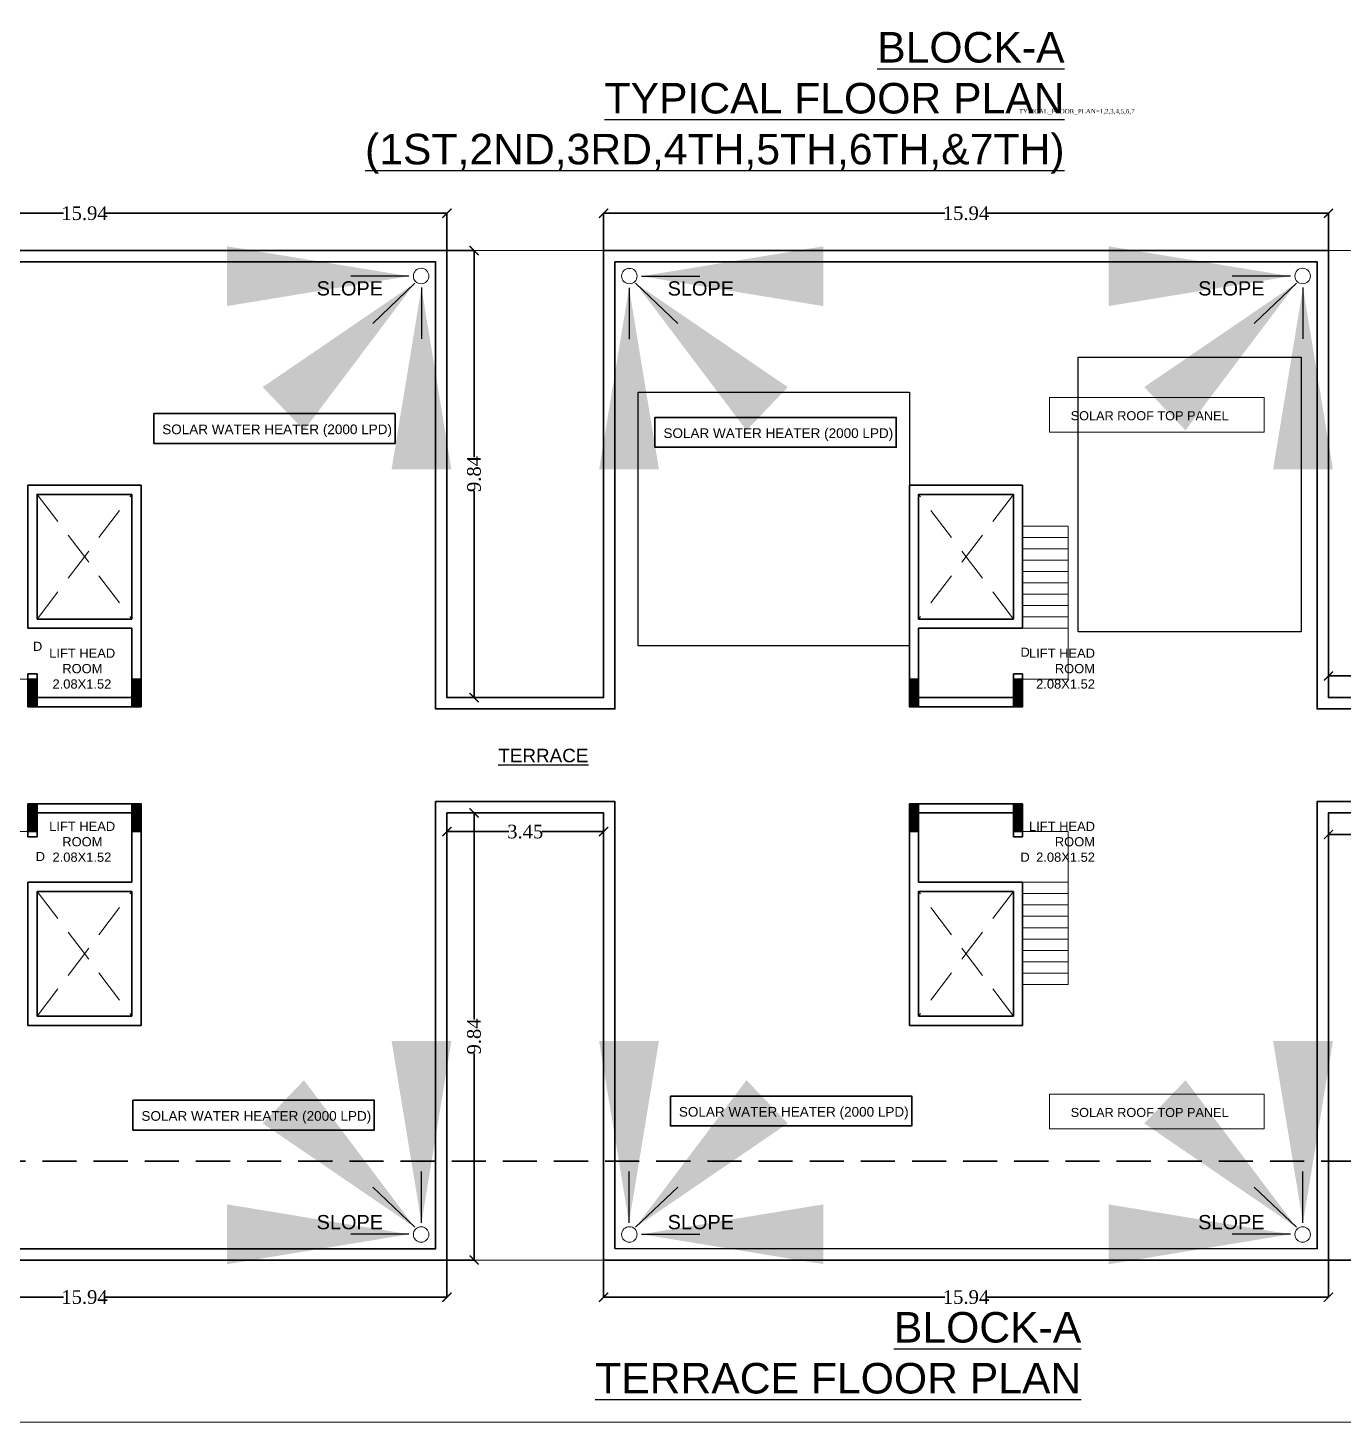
# Model space of a CAD drawing. Header units: metres. Extents: x 0 to 63445, y 32350 to 32804.
# Drawn here: x 63191.09 to 63220.02, y 32720.57 to 32751.26 of the extents above; entities that cross this region are included whole.
import ezdxf

# ---------------------------------------------------------------- set-up
doc = ezdxf.new("R2010")
doc.units = ezdxf.units.M
doc.header["$MEASUREMENT"] = 0
doc.header["$PDMODE"] = 34
doc.header["$PDSIZE"] = -10
for name, pattern in [('CONTINULUS', [0]), ('DASHED', [0.75, 0.5, -0.25]), ('DASHED2', [0.375, 0.25, -0.125])]:
    doc.linetypes.add(name, pattern=pattern)
doc.layers.get('0').update_dxf_attribs({"lineweight": 25})
for name, color, linetype, lineweight in [('BLK_1_FLR_1_BLT_UP_AREA', 14, 'DASHED', 9), ('BLK_1_FLR_7_ROOF_AREA', 7, 'Continuous', 0), ('colum', 1, 'Continuous', 30), ('COLUMN', 1, 'Continuous', 30), ('elev', 252, 'Continuous', 20), ('ELEVATION', 142, 'Continuous', 9), ('STEPS', 114, 'Continuous', 20), ('wall', 7, 'Continuous', 30)]:
    doc.layers.add(name, color=color, linetype=linetype, lineweight=lineweight)
for name, color, linetype in [('SOLAR_PANEL', 7, 'Continuous'), ('SOLAR_WATER_HEATER', 7, 'Continuous'), ('text', 65, 'Continuous')]:
    doc.layers.add(name, color=color, linetype=linetype)
doc.styles.add('8IN', font='arial.ttf', dxfattribs={"height": 8})
doc.styles.get("Standard").update_dxf_attribs({"font": 'arial.ttf', "height": 0.4})
doc.styles.add('TNR', font='times.ttf', dxfattribs={"height": 0.5})
doc.dimstyles.new('ARCHANA', dxfattribs={"dimscale": 0, "dimtxt": 0.5, "dimasz": 0.5, "dimexe": 0, "dimexo": 0, "dimgap": 0, "dimtad": 0, "dimzin": 0, "dimdsep": 46, "dimtxsty": 'TNR', "dimblk": 'ARCHTICK', "dimcen": 0.09, "dimclrd": 36, "dimclre": 36, "dimclrt": 7, "dimadec": 0, "dimazin": 0, "dimtfac": 1, "dimtofl": 0, "dimtmove": 0, "dimatfit": 3, "dimldrblk": 'ARCHTICK', "dimfxl": 1, "dimfrac": 2, "dimtolj": 1, "dimtzin": 0, "dimlwd": -1, "dimlwe": -1, "dimarcsym": 0})
doc.dimstyles.new('interior', dxfattribs={"dimtxt": 7, "dimasz": 4, "dimexe": 0.18, "dimexo": 0.0625, "dimgap": 0.09, "dimtad": 0, "dimdec": 0, "dimzin": 0, "dimdsep": 46, "dimlunit": 3, "dimtxsty": 'Standard', "dimblk": 'OPEN90', "dimcen": 0.09, "dimse1": 1, "dimse2": 1, "dimadec": 0, "dimazin": 0, "dimtfac": 1, "dimtdec": 0, "dimtofl": 0, "dimtmove": 0, "dimatfit": 3, "dimfxl": 1, "dimtolj": 1, "dimtzin": 0, "dimarcsym": 0})

# ---------------------------------------------------------------- blocks, each defined once
blk = doc.blocks.new('A$C7D115503')
at = {"layer": 'COLUMN', "ltscale": 3}
h = blk.add_hatch(dxfattribs=at)
h.set_pattern_fill('ANSI31', color=256, style=0)
h.paths.add_polyline_path([(-14.4, -11.6), (-6.4, -11.6), (-6.4, 12.4), (-14.4, 12.4)])
at = {"layer": 'COLUMN', "ltscale": 0.05}
for p, q in [((-14.4, 12.4), (-6.4, 12.4)), ((-14.4, 12.4), (-14.4, -11.6)), ((-6.4, 12.4), (-6.4, -11.6)), ((-6.4, -11.6), (-14.4, -11.6))]:
    blk.add_line(p, q, dxfattribs=at)
blk = doc.blocks.new('_ArchTick')
at = {"color": 0, "linetype": 'ByBlock', "const_width": 0.15}
blk.add_lwpolyline([(-0.5, -0.5), (0.5, 0.5)], dxfattribs=at)
blk = doc.blocks.new('*D283')
at = {"layer": 'Defpoints', "color": 0, "ltscale": 0.5, "transparency": 16777216}
for p in [(63200.304, 32746.357), (63200.304, 32736.52), (63200.902, 32736.52)]:
    blk.add_point(p, dxfattribs=at)
at = {"layer": 'wall', "color": 36, "ltscale": 0.5, "transparency": 16777216}
for p, q in [((63200.304, 32746.357), (63200.902, 32746.357)), ((63200.902, 32746.357), (63200.902, 32741.81)), ((63200.902, 32736.52), (63200.902, 32741.067)), ((63200.304, 32736.52), (63200.902, 32736.52))]:
    blk.add_line(p, q, dxfattribs=at)
at = {"layer": 'wall', "color": 36, "ltscale": 0.5, "transparency": 16777216, "xscale": 0.2, "yscale": 0.2, "zscale": 0.2}
for p, rotation in [((63200.902, 32746.357), 90), ((63200.902, 32736.52), 270)]:
    blk.add_blockref('_ArchTick', p, dxfattribs=dict(at, rotation=rotation))
at = {"layer": 'wall', "color": 7, "ltscale": 0.5, "transparency": 16777216, "insert": (63200.902, 32741.438), "char_height": 0.5, "attachment_point": 5, "rotation": 90, "style": 'TNR'}
blk.add_mtext('\\A1;{\\H0.6x;9.84}', dxfattribs=at)
blk = doc.blocks.new('*D272')
at = {"layer": 'Defpoints', "color": 0, "ltscale": 0.5, "transparency": 16777216}
for p in [(63200.304, 32733.979), (63200.902, 32733.979), (63200.304, 32724.142)]:
    blk.add_point(p, dxfattribs=at)
at = {"layer": 'wall', "color": 36, "ltscale": 0.5, "transparency": 16777216}
for p, q in [((63200.304, 32733.979), (63200.902, 32733.979)), ((63200.902, 32733.979), (63200.902, 32729.432)), ((63200.902, 32724.142), (63200.902, 32728.69)), ((63200.304, 32724.142), (63200.902, 32724.142))]:
    blk.add_line(p, q, dxfattribs=at)
at = {"layer": 'wall', "color": 36, "ltscale": 0.5, "transparency": 16777216, "xscale": 0.2, "yscale": 0.2, "zscale": 0.2}
for p, rotation in [((63200.902, 32733.979), 90), ((63200.902, 32724.142), 270)]:
    blk.add_blockref('_ArchTick', p, dxfattribs=dict(at, rotation=rotation))
at = {"layer": 'wall', "color": 7, "ltscale": 0.5, "transparency": 16777216, "insert": (63200.902, 32729.061), "char_height": 0.5, "attachment_point": 5, "rotation": 90, "style": 'TNR'}
blk.add_mtext('\\A1;{\\H0.6x;9.84}', dxfattribs=at)
blk = doc.blocks.new('*D273')
at = {"layer": 'Defpoints', "color": 0, "ltscale": 0.5, "transparency": 16777216}
for p in [(63200.304, 32733.979), (63203.75, 32733.979), (63200.304, 32733.568)]:
    blk.add_point(p, dxfattribs=at)
at = {"layer": 'wall', "color": 36, "ltscale": 0.5, "transparency": 16777216}
for p, q in [((63200.304, 32733.979), (63200.304, 32733.568)), ((63203.75, 32733.979), (63203.75, 32733.568)), ((63200.304, 32733.568), (63201.663, 32733.568)), ((63203.75, 32733.568), (63202.391, 32733.568))]:
    blk.add_line(p, q, dxfattribs=at)
at = {"layer": 'wall', "color": 36, "ltscale": 0.5, "transparency": 16777216, "xscale": 0.2, "yscale": 0.2, "zscale": 0.2, "rotation": 180}
blk.add_blockref('_ArchTick', (63200.304, 32733.568), dxfattribs=at)
at = {"layer": 'wall', "color": 36, "ltscale": 0.5, "transparency": 16777216, "xscale": 0.2, "yscale": 0.2, "zscale": 0.2}
blk.add_blockref('_ArchTick', (63203.75, 32733.568), dxfattribs=at)
at = {"layer": 'wall', "color": 7, "ltscale": 0.5, "transparency": 16777216, "insert": (63202.027, 32733.568), "char_height": 0.5, "attachment_point": 5, "style": 'TNR'}
blk.add_mtext('\\A1;{\\H0.6x;3.45}', dxfattribs=at)
blk = doc.blocks.new('*D274')
at = {"layer": 'Defpoints', "color": 0, "ltscale": 0.5, "transparency": 16777216}
for p in [(63184.36, 32747.175), (63184.36, 32746.357), (63200.304, 32746.357)]:
    blk.add_point(p, dxfattribs=at)
at = {"layer": 'wall', "color": 36, "ltscale": 0.5, "transparency": 16777216}
for p, q in [((63184.36, 32746.357), (63184.36, 32747.175)), ((63184.36, 32747.175), (63191.867, 32747.175)), ((63200.304, 32747.175), (63192.797, 32747.175)), ((63200.304, 32746.357), (63200.304, 32747.175))]:
    blk.add_line(p, q, dxfattribs=at)
at = {"layer": 'wall', "color": 36, "ltscale": 0.5, "transparency": 16777216, "xscale": 0.2, "yscale": 0.2, "zscale": 0.2, "rotation": 180}
blk.add_blockref('_ArchTick', (63184.36, 32747.175), dxfattribs=at)
at = {"layer": 'wall', "color": 36, "ltscale": 0.5, "transparency": 16777216, "xscale": 0.2, "yscale": 0.2, "zscale": 0.2}
blk.add_blockref('_ArchTick', (63200.304, 32747.175), dxfattribs=at)
at = {"layer": 'wall', "color": 7, "ltscale": 0.5, "transparency": 16777216, "insert": (63192.332, 32747.175), "char_height": 0.5, "attachment_point": 5, "style": 'TNR'}
blk.add_mtext('\\A1;{\\H0.6x;15.94}', dxfattribs=at)
blk = doc.blocks.new('*D287')
at = {"layer": 'Defpoints', "color": 0, "ltscale": 0.5, "transparency": 16777216}
for p in [(63219.694, 32736.994), (63219.694, 32736.52), (63222.843, 32736.52)]:
    blk.add_point(p, dxfattribs=at)
at = {"layer": 'wall', "color": 36, "ltscale": 0.5, "transparency": 16777216}
for p, q in [((63219.694, 32736.52), (63219.694, 32736.994)), ((63219.694, 32736.994), (63220.904, 32736.994)), ((63222.843, 32736.994), (63221.632, 32736.994)), ((63222.843, 32736.52), (63222.843, 32736.994))]:
    blk.add_line(p, q, dxfattribs=at)
at = {"layer": 'wall', "color": 36, "ltscale": 0.5, "transparency": 16777216, "xscale": 0.2, "yscale": 0.2, "zscale": 0.2, "rotation": 180}
blk.add_blockref('_ArchTick', (63219.694, 32736.994), dxfattribs=at)
at = {"layer": 'wall', "color": 36, "ltscale": 0.5, "transparency": 16777216, "xscale": 0.2, "yscale": 0.2, "zscale": 0.2}
blk.add_blockref('_ArchTick', (63222.843, 32736.994), dxfattribs=at)
at = {"layer": 'wall', "color": 7, "ltscale": 0.5, "transparency": 16777216, "insert": (63221.268, 32736.994), "char_height": 0.5, "attachment_point": 5, "style": 'TNR'}
blk.add_mtext('\\A1;{\\H0.6x;3.15}', dxfattribs=at)
blk = doc.blocks.new('*D295')
at = {"layer": 'Defpoints', "color": 0, "ltscale": 0.5, "transparency": 16777216}
for p in [(63219.694, 32733.979), (63222.843, 32733.979), (63219.694, 32733.505)]:
    blk.add_point(p, dxfattribs=at)
at = {"layer": 'wall', "color": 36, "ltscale": 0.5, "transparency": 16777216}
for p, q in [((63219.694, 32733.979), (63219.694, 32733.505)), ((63222.843, 32733.979), (63222.843, 32733.505)), ((63219.694, 32733.505), (63220.904, 32733.505)), ((63222.843, 32733.505), (63221.632, 32733.505))]:
    blk.add_line(p, q, dxfattribs=at)
at = {"layer": 'wall', "color": 36, "ltscale": 0.5, "transparency": 16777216, "xscale": 0.2, "yscale": 0.2, "zscale": 0.2, "rotation": 180}
blk.add_blockref('_ArchTick', (63219.694, 32733.505), dxfattribs=at)
at = {"layer": 'wall', "color": 36, "ltscale": 0.5, "transparency": 16777216, "xscale": 0.2, "yscale": 0.2, "zscale": 0.2}
blk.add_blockref('_ArchTick', (63222.843, 32733.505), dxfattribs=at)
at = {"layer": 'wall', "color": 7, "ltscale": 0.5, "transparency": 16777216, "insert": (63221.268, 32733.505), "char_height": 0.5, "attachment_point": 5, "style": 'TNR'}
blk.add_mtext('\\A1;{\\H0.6x;3.15}', dxfattribs=at)
blk = doc.blocks.new('*D296')
at = {"layer": 'Defpoints', "color": 0, "ltscale": 0.5, "transparency": 16777216}
for p in [(63219.694, 32733.979), (63219.694, 32724.141), (63220.567, 32724.141)]:
    blk.add_point(p, dxfattribs=at)
at = {"layer": 'wall', "color": 36, "ltscale": 0.5, "transparency": 16777216}
for p, q in [((63219.694, 32733.979), (63220.567, 32733.979)), ((63220.567, 32733.979), (63220.567, 32729.431)), ((63220.567, 32724.141), (63220.567, 32728.689)), ((63219.694, 32724.141), (63220.567, 32724.141))]:
    blk.add_line(p, q, dxfattribs=at)
at = {"layer": 'wall', "color": 36, "ltscale": 0.5, "transparency": 16777216, "xscale": 0.2, "yscale": 0.2, "zscale": 0.2}
for p, rotation in [((63220.567, 32733.979), 90), ((63220.567, 32724.141), 270)]:
    blk.add_blockref('_ArchTick', p, dxfattribs=dict(at, rotation=rotation))
at = {"layer": 'wall', "color": 7, "ltscale": 0.5, "transparency": 16777216, "insert": (63220.567, 32729.06), "char_height": 0.5, "attachment_point": 5, "rotation": 90, "style": 'TNR'}
blk.add_mtext('\\A1;{\\H0.6x;9.84}', dxfattribs=at)
blk = doc.blocks.new('*D297')
at = {"layer": 'Defpoints', "color": 0, "ltscale": 0.5, "transparency": 16777216}
for p in [(63219.694, 32747.175), (63203.75, 32746.357), (63219.694, 32746.357)]:
    blk.add_point(p, dxfattribs=at)
at = {"layer": 'wall', "color": 36, "ltscale": 0.5, "transparency": 16777216}
for p, q in [((63203.75, 32746.357), (63203.75, 32747.175)), ((63203.75, 32747.175), (63211.257, 32747.175)), ((63219.694, 32747.175), (63212.187, 32747.175)), ((63219.694, 32746.357), (63219.694, 32747.175))]:
    blk.add_line(p, q, dxfattribs=at)
at = {"layer": 'wall', "color": 36, "ltscale": 0.5, "transparency": 16777216, "xscale": 0.2, "yscale": 0.2, "zscale": 0.2, "rotation": 180}
blk.add_blockref('_ArchTick', (63203.75, 32747.175), dxfattribs=at)
at = {"layer": 'wall', "color": 36, "ltscale": 0.5, "transparency": 16777216, "xscale": 0.2, "yscale": 0.2, "zscale": 0.2}
blk.add_blockref('_ArchTick', (63219.694, 32747.175), dxfattribs=at)
at = {"layer": 'wall', "color": 7, "ltscale": 0.5, "transparency": 16777216, "insert": (63211.722, 32747.175), "char_height": 0.5, "attachment_point": 5, "style": 'TNR'}
blk.add_mtext('\\A1;{\\H0.6x;15.94}', dxfattribs=at)
blk = doc.blocks.new('*D302')
at = {"layer": 'Defpoints', "color": 0, "ltscale": 0.5, "transparency": 16777216}
for p in [(63184.36, 32724.142), (63200.304, 32724.142), (63184.36, 32723.324)]:
    blk.add_point(p, dxfattribs=at)
at = {"layer": 'wall', "color": 36, "ltscale": 0.5, "transparency": 16777216}
for p, q in [((63184.36, 32724.142), (63184.36, 32723.324)), ((63200.304, 32724.142), (63200.304, 32723.324)), ((63184.36, 32723.324), (63191.867, 32723.324)), ((63200.304, 32723.324), (63192.797, 32723.324))]:
    blk.add_line(p, q, dxfattribs=at)
at = {"layer": 'wall', "color": 36, "ltscale": 0.5, "transparency": 16777216, "xscale": 0.2, "yscale": 0.2, "zscale": 0.2, "rotation": 180}
blk.add_blockref('_ArchTick', (63184.36, 32723.324), dxfattribs=at)
at = {"layer": 'wall', "color": 36, "ltscale": 0.5, "transparency": 16777216, "xscale": 0.2, "yscale": 0.2, "zscale": 0.2}
blk.add_blockref('_ArchTick', (63200.304, 32723.324), dxfattribs=at)
at = {"layer": 'wall', "color": 7, "ltscale": 0.5, "transparency": 16777216, "insert": (63192.332, 32723.324), "char_height": 0.5, "attachment_point": 5, "style": 'TNR'}
blk.add_mtext('\\A1;{\\H0.6x;15.94}', dxfattribs=at)
blk = doc.blocks.new('*D303')
at = {"layer": 'Defpoints', "color": 0, "ltscale": 0.5, "transparency": 16777216}
for p in [(63203.75, 32724.142), (63219.694, 32724.142), (63219.694, 32723.324)]:
    blk.add_point(p, dxfattribs=at)
at = {"layer": 'wall', "color": 36, "ltscale": 0.5, "transparency": 16777216}
for p, q in [((63203.75, 32724.142), (63203.75, 32723.324)), ((63219.694, 32724.142), (63219.694, 32723.324)), ((63203.75, 32723.324), (63211.257, 32723.324)), ((63219.694, 32723.324), (63212.187, 32723.324))]:
    blk.add_line(p, q, dxfattribs=at)
at = {"layer": 'wall', "color": 36, "ltscale": 0.5, "transparency": 16777216, "xscale": 0.2, "yscale": 0.2, "zscale": 0.2, "rotation": 180}
blk.add_blockref('_ArchTick', (63203.75, 32723.324), dxfattribs=at)
at = {"layer": 'wall', "color": 36, "ltscale": 0.5, "transparency": 16777216, "xscale": 0.2, "yscale": 0.2, "zscale": 0.2}
blk.add_blockref('_ArchTick', (63219.694, 32723.324), dxfattribs=at)
at = {"layer": 'wall', "color": 7, "ltscale": 0.5, "transparency": 16777216, "insert": (63211.722, 32723.324), "char_height": 0.5, "attachment_point": 5, "style": 'TNR'}
blk.add_mtext('\\A1;{\\H0.6x;15.94}', dxfattribs=at)
blk = doc.blocks.new('_Open90')
at = {"color": 0, "linetype": 'ByBlock', "lineweight": -2}
for p, q in [((-0.5, 0.5), (0, 0)), ((0, 0), (-1, 0)), ((0, 0), (-0.5, -0.5))]:
    blk.add_line(p, q, dxfattribs=at)

msp = doc.modelspace()

# ---------------------------------------------------------------- linework, layer by layer
at = {"lineweight": 20}
for points in [[(63213.5564, 32743.121), (63218.2828, 32743.121), (63218.2828, 32742.3584), (63213.5564, 32742.3584)], [(63213.5564, 32727.7891), (63218.2828, 32727.7891), (63218.2828, 32727.0265), (63213.5564, 32727.0265)]]:
    msp.add_lwpolyline(points, close=True, dxfattribs=at)
for centre in [(63199.7366, 32745.795), (63204.3175, 32745.7939), (63219.1265, 32745.795), (63199.7366, 32724.704), (63204.3175, 32724.7051), (63219.1265, 32724.704)]:
    msp.add_circle(centre, 0.1703, dxfattribs=at)
at = {"layer": 'BLK_1_FLR_7_ROOF_AREA', "linetype": 'CONTINULUS', "ltscale": 0.05}
msp.add_lwpolyline([(63170.8973, 32724.1408), (63233.1569, 32724.1408), (63233.1569, 32725.7497), (63233.7665, 32725.7497), (63233.7665, 32727.5996), (63234.2761, 32727.5996), (63234.2761, 32734.0303), (63233.1569, 32734.0303), (63233.1569, 32736.4688), (63234.2761, 32736.4688), (63234.2761, 32742.8994), (63233.7665, 32742.8994), (63233.7665, 32744.7494), (63233.1569, 32744.7494), (63233.1569, 32746.3583), (63170.8973, 32746.3583)], dxfattribs=at)
at = {"layer": 'colum', "linetype": 'DASHED2', "ltscale": 3}
msp.add_lwpolyline([(63167.7841, 32726.3165), (63236.3738, 32726.3165)], dxfattribs=at)
at = {"layer": 'elev', "linetype": 'DASHED2', "ltscale": 3}
for p, q in [((63191.2907, 32740.9901), (63193.3736, 32738.2468)), ((63191.2907, 32738.2468), (63193.3736, 32740.9901)), ((63212.7634, 32740.9901), (63210.6806, 32738.2468)), ((63212.7634, 32738.2468), (63210.6806, 32740.9901)), ((63191.2907, 32729.509), (63193.3736, 32732.2522)), ((63191.2907, 32732.2522), (63193.3736, 32729.509)), ((63212.7634, 32729.509), (63210.6806, 32732.2522)), ((63212.7634, 32732.2522), (63210.6806, 32729.509))]:
    msp.add_line(p, q, dxfattribs=at)
at = {"layer": 'ELEVATION', "ltscale": 20}
msp.add_lwpolyline([(63164.5545, 32720.575), (63295.8612, 32720.575), (63295.8612, 32804.4763), (63164.5545, 32804.4763)], close=True, dxfattribs=at)
at = {"layer": 'SOLAR_PANEL', "color": 3, "linetype": 'CONTINULUS', "ltscale": 0.05}
msp.add_lwpolyline([(63214.1891, 32744.0062), (63219.0927, 32744.0062), (63219.0927, 32737.9677), (63214.1891, 32737.9677)], close=True, dxfattribs=at)
at = {"layer": 'SOLAR_WATER_HEATER', "linetype": 'CONTINULUS', "ltscale": 0.05}
msp.add_lwpolyline([(63204.5077, 32743.2367), (63210.4773, 32743.2367), (63210.4773, 32737.6539), (63204.5077, 32737.6539)], close=True, dxfattribs=at)
at = {"layer": 'STEPS'}
for p, q in [((63212.9666, 32740.2936), (63213.9666, 32740.2936)), ((63212.9666, 32740.0436), (63213.9666, 32740.0436)), ((63213.9666, 32736.926), (63213.9666, 32740.2936)), ((63212.9666, 32739.7936), (63213.9666, 32739.7936)), ((63212.9666, 32739.5436), (63213.9666, 32739.5436)), ((63212.9666, 32739.2936), (63213.9666, 32739.2936)), ((63212.9666, 32739.0436), (63213.9666, 32739.0436)), ((63212.9666, 32738.7936), (63213.9666, 32738.7936)), ((63212.9666, 32738.5436), (63213.9666, 32738.5436)), ((63212.9666, 32738.2936), (63213.9666, 32738.2936)), ((63212.9666, 32738.0436), (63213.9666, 32738.0436)), ((63191.0875, 32736.926), (63190.0875, 32736.926)), ((63212.9666, 32736.926), (63213.9666, 32736.926)), ((63203.7499, 32733.9795), (63200.3042, 32733.9795)), ((63191.0875, 32733.5731), (63190.0875, 32733.5731)), ((63212.9666, 32733.5731), (63213.9666, 32733.5731)), ((63213.9666, 32733.5731), (63213.9666, 32730.2054)), ((63212.9666, 32732.4554), (63213.9666, 32732.4554)), ((63212.9666, 32732.2054), (63213.9666, 32732.2054)), ((63212.9666, 32731.9554), (63213.9666, 32731.9554)), ((63212.9666, 32731.7054), (63213.9666, 32731.7054)), ((63212.9666, 32731.4554), (63213.9666, 32731.4554)), ((63212.9666, 32731.2054), (63213.9666, 32731.2054)), ((63212.9666, 32730.9554), (63213.9666, 32730.9554)), ((63212.9666, 32730.7054), (63213.9666, 32730.7054)), ((63212.9666, 32730.4554), (63213.9666, 32730.4554)), ((63212.9666, 32730.2054), (63213.9666, 32730.2054))]:
    msp.add_line(p, q, dxfattribs=at)
at = {"layer": 'wall', "ltscale": 0.05}
for p, q in [((63198.9285, 32746.3572), (63200.3042, 32746.3572)), ((63191.0875, 32741.1933), (63191.0875, 32738.0436)), ((63191.0875, 32741.1933), (63193.5768, 32741.1933)), ((63193.3736, 32740.9901), (63191.2907, 32740.9901)), ((63191.2907, 32740.9901), (63191.2907, 32740.592)), ((63193.3736, 32740.9901), (63193.3736, 32740.592)), ((63193.5768, 32741.1933), (63193.5768, 32736.3164)), ((63212.9666, 32741.1933), (63210.4773, 32741.1933)), ((63210.4773, 32741.1933), (63210.4773, 32736.3164)), ((63210.6806, 32740.9901), (63212.7634, 32740.9901)), ((63210.6806, 32740.9901), (63210.6806, 32740.592)), ((63212.7634, 32740.9901), (63212.7634, 32740.592)), ((63212.9666, 32741.1933), (63212.9666, 32738.0436)), ((63193.3736, 32738.0436), (63193.3736, 32736.5196)), ((63210.6806, 32738.0436), (63210.6806, 32736.5196)), ((63191.0875, 32737.0436), (63191.0875, 32736.3164)), ((63191.2907, 32737.0436), (63191.2907, 32736.5196)), ((63212.7634, 32737.0436), (63212.7634, 32736.5196)), ((63212.9666, 32737.0436), (63212.9666, 32736.3164)), ((63191.0875, 32733.4554), (63191.0875, 32734.1827)), ((63191.2907, 32733.4554), (63191.2907, 32733.9795)), ((63193.3736, 32732.4554), (63193.3736, 32733.9795)), ((63193.5768, 32729.3058), (63193.5768, 32734.1827)), ((63210.4773, 32729.3058), (63210.4773, 32734.1827)), ((63210.6806, 32732.4554), (63210.6806, 32733.9795)), ((63212.7634, 32733.4554), (63212.7634, 32733.9795)), ((63212.9666, 32733.4554), (63212.9666, 32734.1827)), ((63191.0875, 32729.3058), (63191.0875, 32732.4554)), ((63212.9666, 32729.3058), (63212.9666, 32732.4554)), ((63191.2907, 32729.509), (63191.2907, 32729.9071)), ((63193.3736, 32729.509), (63193.3736, 32729.9071)), ((63210.6806, 32729.509), (63210.6806, 32729.9071)), ((63212.7634, 32729.509), (63212.7634, 32729.9071)), ((63191.0875, 32729.3058), (63193.5768, 32729.3058)), ((63193.3736, 32729.509), (63191.2907, 32729.509)), ((63212.9666, 32729.3058), (63210.4773, 32729.3058)), ((63210.6806, 32729.509), (63212.7634, 32729.509))]:
    msp.add_line(p, q, dxfattribs=at)
at = {"layer": 'wall'}
for p, q in [((63191.2907, 32738.2468), (63193.3736, 32738.2468)), ((63212.7634, 32738.2468), (63210.6806, 32738.2468)), ((63191.0875, 32738.0436), (63193.3736, 32738.0436)), ((63212.9666, 32738.0436), (63210.6806, 32738.0436)), ((63191.0875, 32737.0436), (63191.2907, 32737.0436)), ((63212.9666, 32737.0436), (63212.7634, 32737.0436)), ((63191.2907, 32736.5196), (63193.3736, 32736.5196)), ((63210.6806, 32736.5196), (63212.7634, 32736.5196)), ((63191.0875, 32736.3164), (63193.3736, 32736.3164)), ((63212.9666, 32736.3164), (63210.4773, 32736.3164)), ((63191.0875, 32734.1827), (63193.3736, 32734.1827)), ((63191.2907, 32733.9795), (63193.3736, 32733.9795)), ((63212.9666, 32734.1827), (63210.6806, 32734.1827)), ((63212.7634, 32733.9795), (63210.6806, 32733.9795)), ((63191.0875, 32733.4554), (63191.2907, 32733.4554)), ((63212.9666, 32733.4554), (63212.7634, 32733.4554)), ((63191.0875, 32732.4554), (63193.3736, 32732.4554)), ((63212.9666, 32732.4554), (63210.6806, 32732.4554)), ((63191.2907, 32732.2522), (63193.3736, 32732.2522)), ((63212.7634, 32732.2522), (63210.6806, 32732.2522))]:
    msp.add_line(p, q, dxfattribs=at)
at = {"layer": 'wall', "ltscale": 0.5}
for points in [[(63184.3601, 32746.3583), (63200.3042, 32746.3583), (63200.3042, 32736.5196), (63203.7499, 32736.5196), (63203.7499, 32746.3572), (63219.694, 32746.3583), (63219.694, 32736.5196), (63222.8426, 32736.5196)], [(63184.6101, 32746.1083), (63200.0542, 32746.1083), (63200.0542, 32736.2696), (63203.9999, 32736.2696), (63203.9999, 32746.1072), (63219.444, 32746.1082), (63219.444, 32736.2696), (63223.0926, 32736.2696)], [(63223.0926, 32734.2295), (63219.444, 32734.2295), (63219.444, 32724.3908), (63203.9999, 32724.3919), (63203.9999, 32734.2295), (63200.0542, 32734.2295), (63200.0542, 32724.3908), (63184.6101, 32724.3908)], [(63222.8426, 32733.9795), (63219.694, 32733.9795), (63219.694, 32724.1408), (63203.7499, 32724.1419), (63203.7499, 32733.9795), (63200.3042, 32733.9795), (63200.3042, 32724.1408), (63184.3601, 32724.1408)]]:
    msp.add_lwpolyline(points, dxfattribs=at)
at = {"layer": 'wall'}
for points in [[(63193.8553, 32742.7673), (63199.1642, 32742.7673), (63199.1642, 32742.1103), (63193.8553, 32742.1103)], [(63204.8802, 32742.6838), (63210.1891, 32742.6838), (63210.1891, 32742.0268), (63204.8802, 32742.0268)], [(63193.3986, 32727.6585), (63198.7075, 32727.6585), (63198.7075, 32727.0015), (63193.3986, 32727.0015)], [(63205.22, 32727.7497), (63210.5289, 32727.7497), (63210.5289, 32727.0927), (63205.22, 32727.0927)]]:
    msp.add_lwpolyline(points, close=True, dxfattribs=at)
at = {"layer": 'wall', "ltscale": 0.5}
for points in [[(63191.2907, 32738.2468), (63193.3736, 32738.2468), (63193.3736, 32740.9901), (63191.2907, 32740.9901)], [(63212.7634, 32738.2468), (63210.6806, 32738.2468), (63210.6806, 32740.9901), (63212.7634, 32740.9901)], [(63191.2907, 32732.2522), (63193.3736, 32732.2522), (63193.3736, 32729.509), (63191.2907, 32729.509)], [(63212.7634, 32732.2522), (63210.6806, 32732.2522), (63210.6806, 32729.509), (63212.7634, 32729.509)]]:
    msp.add_lwpolyline(points, close=True, dxfattribs=at)

# ---------------------------------------------------------------- block references
at = {"layer": 'COLUMN', "ltscale": 0.05, "yscale": 0.025400733691282, "zscale": 0.025400733691282, "rotation": 180}
for p, xscale in [((63191.4523, 32736.6317), -0.025400733691282), ((63193.212, 32736.6317), 0.025400733691282), ((63210.8422, 32736.6317), -0.025400733691282), ((63212.6018, 32736.6317), 0.025400733691282)]:
    msp.add_blockref('A$C7D115503', p, dxfattribs=dict(at, xscale=xscale))
at = {"layer": 'COLUMN', "ltscale": 0.05, "yscale": 0.025400733691282, "zscale": 0.025400733691282}
for p, xscale in [((63191.4523, 32733.8674), 0.025400733691282), ((63193.212, 32733.8674), -0.025400733691282), ((63210.8422, 32733.8674), 0.025400733691282), ((63212.6018, 32733.8674), -0.025400733691282)]:
    msp.add_blockref('A$C7D115503', p, dxfattribs=dict(at, xscale=xscale))

# ---------------------------------------------------------------- texts
at = {"style": '8IN'}
for s, height, p in [('SLOPE', 0.31338, (63197.4386, 32745.3666)), ('SLOPE', 0.31338, (63205.1593, 32745.3656)), ('SLOPE', 0.31338, (63216.8285, 32745.3666)), ('SOLAR ROOF TOP PANEL', 0.199781, (63214.0248, 32742.6211)), ('SOLAR WATER HEATER (2000 LPD)', 0.212785, (63194.0418, 32742.3147)), ('SOLAR WATER HEATER (2000 LPD)', 0.212785, (63205.0667, 32742.2311)), ('%%UTERRACE', 0.2967, (63201.4351, 32735.0955)), ('SOLAR WATER HEATER (2000 LPD)', 0.212785, (63205.4065, 32727.2971)), ('SOLAR ROOF TOP PANEL', 0.199781, (63214.0248, 32727.2892)), ('SOLAR WATER HEATER (2000 LPD)', 0.212785, (63193.5851, 32727.2059)), ('SLOPE', 0.31338, (63197.4386, 32724.8188)), ('SLOPE', 0.31338, (63205.1593, 32724.8199)), ('SLOPE', 0.31338, (63216.8285, 32724.8188))]:
    msp.add_text(s, height=height, dxfattribs=at).set_placement(p)
at = {"layer": 'BLK_1_FLR_1_BLT_UP_AREA', "color": 14, "insert": (63212.8819, 32749.4719), "char_height": 0.1, "attachment_point": 1, "style": 'TNR'}
msp.add_mtext_dynamic_manual_height_columns('TYPICAL_FLOOR_PLAN=1,2,3,4,5,6,7', width=3.3155, gutter_width=2.5, heights=[0], dxfattribs=at)
at = {"layer": 'text'}
for s, insert, char_height, width, attachment_point in [('{\\LBLOCK-A\\PTYPICAL FLOOR PLAN\\P (1ST,2ND,3RD,4TH,5TH,6TH,&7TH)}', (63213.8896, 32748.0496), 0.672, 24.392229, 9), ('D', (63191.4035, 32737.7474), 0.202, 0.535127, 3), ('\\pi2.06124;LIFT HEAD \\P\\pi2.34921;ROOM\\P\\pi2.13332;2.08X1.52', (63189.4954, 32737.5965), 0.203206, 5.537709, 1), ('D', (63213.1246, 32737.6181), 0.202, 0.535127, 3), ('LIFT HEAD \\PROOM\\P2.08X1.52', (63214.5587, 32737.5965), 0.20321, 5.537709, 3), ('\\pi2.06124;LIFT HEAD \\P\\pi2.34921;ROOM\\P\\pi2.13332;2.08X1.52', (63189.4954, 32732.9026), 0.203206, 5.537709, 7), ('LIFT HEAD \\PROOM\\P2.08X1.52', (63214.5587, 32732.9026), 0.20321, 5.537709, 9), ('D', (63191.4635, 32733.1217), 0.202, 0.535127, 3), ('D', (63213.1231, 32733.1076), 0.202, 0.535127, 3), ('{\\LBLOCK-A\\PTERRACE FLOOR PLAN}', (63214.2572, 32721.1956), 0.672, 24.392229, 9)]:
    msp.add_mtext(s, dxfattribs=dict(at, insert=insert, char_height=char_height, width=width, attachment_point=attachment_point))

# ---------------------------------------------------------------- dimensions: what is measured, and where the dimension line sits
at = {"layer": 'wall', "ltscale": 0.5}
for base, p1, p2, angle, picture, middle in [((63184.3601, 32747.1754), (63200.3042, 32746.3572), (63184.3601, 32746.3572), 180, '*D274', (63192.3322, 32747.1754)), ((63200.9019, 32736.5196), (63200.3042, 32746.3572), (63200.3042, 32736.5196), 90, '*D283', (63200.9019, 32741.4384)), ((63219.694, 32736.9937), (63222.8426, 32736.5196), (63219.694, 32736.5196), 180, '*D287', (63221.2683, 32736.9937)), ((63200.9019, 32733.9795), (63200.3042, 32724.1419), (63200.3042, 32733.9795), 270, '*D272', (63200.9019, 32729.0607)), ((63219.694, 32733.5053), (63222.8426, 32733.9795), (63219.694, 32733.9795), 180, '*D295', (63221.2683, 32733.5053)), ((63220.5667, 32724.1408), (63219.694, 32733.9795), (63219.694, 32724.1408), 270, '*D296', (63220.5667, 32729.0601)), ((63184.3601, 32723.3237), (63200.3042, 32724.1419), (63184.3601, 32724.1419), 180, '*D302', (63192.3322, 32723.3237))]:
    dim = msp.add_linear_dim(base=base, p1=p1, p2=p2, angle=angle, text='{\\H0.6x;<>}', dimstyle='ARCHANA', override={"dimscale": 1, "dimtxt": 0.3, "dimasz": 0.2, "dimfxl": 6, "dimarcsym": 1}, dxfattribs=at)
    dim.commit()
    dim.dimension.update_dxf_attribs({"geometry": picture, "text_midpoint": middle})
for base, p1, p2, picture, middle in [((63219.694, 32747.1754), (63203.7499, 32746.3572), (63219.694, 32746.3572), '*D297', (63211.722, 32747.1754)), ((63200.3042, 32733.5682), (63203.7499, 32733.9795), (63200.3042, 32733.9795), '*D273', (63202.0271, 32733.5682)), ((63219.694, 32723.3237), (63203.7499, 32724.1419), (63219.694, 32724.1419), '*D303', (63211.722, 32723.3237))]:
    dim = msp.add_linear_dim(base=base, p1=p1, p2=p2, text='{\\H0.6x;<>}', dimstyle='ARCHANA', override={"dimscale": 1, "dimtxt": 0.3, "dimasz": 0.2, "dimfxl": 6, "dimarcsym": 1}, dxfattribs=at)
    dim.commit()
    dim.dimension.update_dxf_attribs({"geometry": picture, "text_midpoint": middle})

# ---------------------------------------------------------------- leaders
at = {"lineweight": 20}
for points in [[(63199.4694, 32745.7912), (63198.1876, 32745.7912)], [(63204.5847, 32745.7901), (63205.8665, 32745.7901)], [(63218.8593, 32745.7911), (63217.5774, 32745.7911)], [(63199.5995, 32745.6378), (63198.6724, 32744.7527)], [(63204.4546, 32745.6367), (63205.3818, 32744.7516)], [(63218.9894, 32745.6378), (63218.0622, 32744.7526)], [(63199.7444, 32745.5396), (63199.7444, 32744.4096)], [(63204.3098, 32745.5385), (63204.3098, 32744.4086)], [(63219.1342, 32745.5396), (63219.1342, 32744.4096)], [(63199.7444, 32724.9594), (63199.7444, 32726.0894)], [(63204.3098, 32724.9605), (63204.3098, 32726.0905)], [(63219.1342, 32724.9594), (63219.1342, 32726.0894)], [(63199.5995, 32724.8613), (63198.6724, 32725.7464)], [(63204.4546, 32724.8623), (63205.3818, 32725.7475)], [(63218.9894, 32724.8613), (63218.0622, 32725.7464)], [(63199.4694, 32724.7079), (63198.1876, 32724.7079)], [(63204.5847, 32724.709), (63205.8665, 32724.709)], [(63218.8593, 32724.7079), (63217.5774, 32724.7079)]]:
    msp.add_leader(points, dimstyle='interior', override={"dimgap": 0.09, "dimtad": 0, "dimfxl": 6}, dxfattribs=at)

doc.saveas('drawing.dxf')
